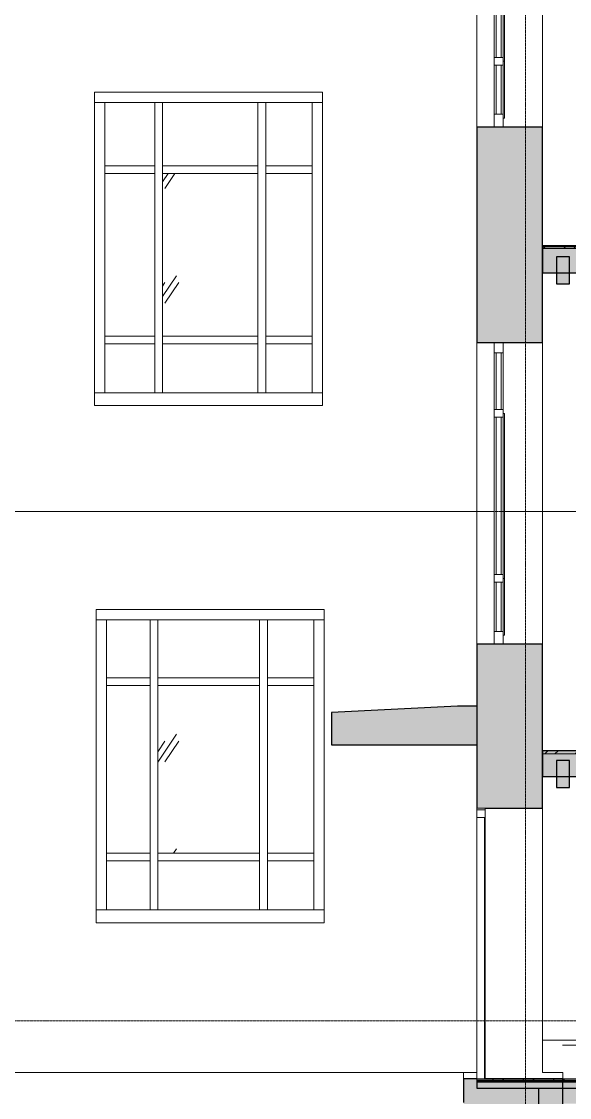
# Model space of a CAD drawing. Header units: millimetres. Extents: x -46915 to 9656, y -6969 to 19630.
# Drawn here: x -24468 to -20214, y -595 to 7749 of the extents above; entities that cross this region are included whole.
import ezdxf

# ---------------------------------------------------------------- set-up
doc = ezdxf.new("R2010")
doc.units = ezdxf.units.MM
doc.linetypes.add('ADSK_Линия сетки', pattern=[25, 20, -2.5, 0, -2.5])
for name, color, linetype, lineweight in [('Витраж', 7, 'Continuous', 9), ('Двери', 7, 'Continuous', 9), ('Лестницы', 7, 'Continuous', 9), ('Окна', 7, 'Continuous', 9), ('Оси', 7, 'Continuous', 9), ('Панели витража', 7, 'Continuous', 9), ('Перекрытие', 7, 'Continuous', 9), ('Стены внутренние', 7, 'Continuous', 9), ('Стены наружные', 7, 'Continuous', 9), ('Уровни', 7, 'Continuous', 9)]:
    doc.layers.add(name, color=color, linetype=linetype, lineweight=lineweight)
pattern_1 = [(236.31, (-18821.59, 442.3), (-888.998, -1778.001), [320.53, -2884.8]), (236.31, (-18803.8, 388.96), (-888.998, -1778.001), [192.32, -3013.015]), (236.31, (-18910.49, 388.96), (-888.998, -1778.001), [192.32, -3013.015])]
pattern_2 = [(45, (-19354.99, -180), (-117.8655, 117.8655), []), (45, (-19276.41, -180), (-117.8655, 117.8655), [])]

# ---------------------------------------------------------------- blocks, each defined once
blk = doc.blocks.new('Прямоугольный импост - 70х20_60мм-1425107-Б')
at = {"layer": 'Витраж'}
blk.add_line((-23439.2, 3110), (-23889.2, 3110), dxfattribs=at)
blk = doc.blocks.new('Прямоугольный импост - 70х40_60мм-1229682-Б')
at = {"layer": 'Витраж'}
blk.add_line((-22589.2, 860), (-22119.2, 860), dxfattribs=at)
blk = doc.blocks.new('Прямоугольный импост - 70х20_60мм-1236776-Б')
at = {"layer": 'Витраж'}
for p, q in [((-23809.2, 1270), (-23809.2, 860)), ((-23809.2, 860), (-23889.2, 860))]:
    blk.add_line(p, q, dxfattribs=at)
blk = doc.blocks.new('Прямоугольный импост - 70х20_60мм-1230234-Б')
at = {"layer": 'Витраж'}
blk.add_line((-23809.2, 2630), (-23809.2, 1270), dxfattribs=at)
blk = doc.blocks.new('Прямоугольный импост - 70х20_60мм-1440289-Б')
at = {"layer": 'Витраж'}
for p, q in [((-23889.2, 3110), (-23809.2, 3110)), ((-23809.2, 3110), (-23809.2, 2630))]:
    blk.add_line(p, q, dxfattribs=at)
blk = doc.blocks.new('Прямоугольный импост - 70х20_60мм-1440290-Б')
at = {"layer": 'Витраж'}
for p, q in [((-22199.2, 3110), (-22119.2, 3110)), ((-22199.2, 2630), (-22199.2, 3110))]:
    blk.add_line(p, q, dxfattribs=at)
blk = doc.blocks.new('Прямоугольный импост - 70х20_60мм-1236778-Б')
at = {"layer": 'Витраж'}
for p, q in [((-22199.2, 860), (-22199.2, 1270)), ((-22119.2, 860), (-22199.2, 860))]:
    blk.add_line(p, q, dxfattribs=at)
blk = doc.blocks.new('Прямоугольный импост - 70х20_60мм-1230235-Б')
at = {"layer": 'Витраж'}
blk.add_line((-22199.2, 1270), (-22199.2, 2630), dxfattribs=at)
blk = doc.blocks.new('Прямоугольный импост - 70х20_60мм-1243038-Б')
at = {"layer": 'Витраж'}
blk.add_line((-22589.2, 3110), (-23439.2, 3110), dxfattribs=at)
blk = doc.blocks.new('Прямоугольный импост - 70х40_60мм-1425108-Б')
at = {"layer": 'Витраж'}
blk.add_line((-23889.2, 860), (-23439.2, 860), dxfattribs=at)
blk = doc.blocks.new('Витраж-стеклопакет - Глухой стеклопакет 40мм-1243042-Б')
at = {"layer": 'Окна', "lineweight": 5}
h = blk.add_hatch(dxfattribs=at)
h.set_pattern_fill('FP_1', color=256, style=0, pattern_type=2)
h.set_pattern_definition(pattern_1)
h.paths.add_polyline_path([(-23409.2, 1300), (-22619.2, 1300), (-22619.2, 2600), (-23409.2, 2600), (-23409.2, 2159.3)])
blk = doc.blocks.new('Прямоугольный импост - 70х20_60мм-1225113-Б')
at = {"layer": 'Витраж'}
blk.add_line((-22119.2, 3110), (-22589.2, 3110), dxfattribs=at)
blk = doc.blocks.new('Прямоугольный импост - 70х40_60мм-1243039-Б')
at = {"layer": 'Витраж'}
blk.add_line((-23439.2, 860), (-22589.2, 860), dxfattribs=at)
blk = doc.blocks.new('Прямоугольный импост - 70х60мм-1440287-Б')
at = {"layer": 'Витраж'}
for p, q in [((-23469.2, 3110), (-23409.2, 3110)), ((-23469.2, 3110), (-23469.2, 2630)), ((-23409.2, 3110), (-23409.2, 2630))]:
    blk.add_line(p, q, dxfattribs=at)
blk = doc.blocks.new('Прямоугольный импост - 70х60мм-1236773-Б')
at = {"layer": 'Витраж'}
for p, q in [((-23469.2, 1270), (-23469.2, 860)), ((-23409.2, 1270), (-23409.2, 860)), ((-23409.2, 860), (-23469.2, 860))]:
    blk.add_line(p, q, dxfattribs=at)
blk = doc.blocks.new('Прямоугольный импост - 70х60мм-1425109-Б')
at = {"layer": 'Витраж'}
for p, q in [((-23809.2, 2600), (-23809.2, 2660)), ((-23469.2, 2660), (-23809.2, 2660)), ((-23469.2, 2600), (-23809.2, 2600)), ((-23469.2, 2660), (-23469.2, 2600))]:
    blk.add_line(p, q, dxfattribs=at)
blk = doc.blocks.new('Прямоугольный импост - 70х60мм-1225009-Б')
at = {"layer": 'Витраж'}
for p, q in [((-22559.2, 2600), (-22559.2, 2660)), ((-22199.2, 2660), (-22559.2, 2660)), ((-22199.2, 2600), (-22559.2, 2600)), ((-22199.2, 2660), (-22199.2, 2600))]:
    blk.add_line(p, q, dxfattribs=at)
blk = doc.blocks.new('Прямоугольный импост - 70х60мм-1230232-Б')
at = {"layer": 'Витраж'}
for p, q in [((-23469.2, 2630), (-23469.2, 1270)), ((-23409.2, 2630), (-23409.2, 1270))]:
    blk.add_line(p, q, dxfattribs=at)
blk = doc.blocks.new('Прямоугольный импост - 70х60мм-1243040-Б')
at = {"layer": 'Витраж'}
for p, q in [((-23409.2, 2600), (-23409.2, 2660)), ((-22619.2, 2660), (-23409.2, 2660)), ((-22619.2, 2600), (-23409.2, 2600)), ((-22619.2, 2660), (-22619.2, 2600))]:
    blk.add_line(p, q, dxfattribs=at)
blk = doc.blocks.new('Системная панель - _AR_Стекло_40мм_привязка по центру-1225890-Б')
at = {"layer": 'Панели витража', "lineweight": 15}
for p, q in [((-20744.1, 3400), (-20784.1, 3400)), ((-20784.1, 3400), (-20784.1, 3020)), ((-20744.1, 3020), (-20744.1, 3400)), ((-20784.1, 3020), (-20744.1, 3020))]:
    blk.add_line(p, q, dxfattribs=at)
blk = doc.blocks.new('Системная панель - _AR_Стекло_40мм_привязка по центру-1464296-Б')
at = {"layer": 'Панели витража', "lineweight": 15}
for p, q in [((-20744.1, 4680), (-20784.1, 4680)), ((-20784.1, 4680), (-20784.1, 3460)), ((-20744.1, 3460), (-20744.1, 4680)), ((-20784.1, 3460), (-20744.1, 3460))]:
    blk.add_line(p, q, dxfattribs=at)
blk = doc.blocks.new('Системная панель - _AR_Стекло_40мм_привязка по центру-1229686-Б')
at = {"layer": 'Панели витража', "lineweight": 15}
for p, q in [((-20744.1, 5180), (-20784.1, 5180)), ((-20784.1, 5180), (-20784.1, 4740)), ((-20744.1, 4740), (-20744.1, 5180)), ((-20784.1, 4740), (-20744.1, 4740))]:
    blk.add_line(p, q, dxfattribs=at)
blk = doc.blocks.new('Прямоугольный импост - 70х40_60мм-V6-Б')
at = {"layer": 'Витраж', "lineweight": 15}
for p, q in [((-20729.1, 3020), (-20799.1, 3020)), ((-20799.1, 3020), (-20799.1, 2920)), ((-20729.1, 2920), (-20729.1, 3020)), ((-20799.1, 2920), (-20729.1, 2920))]:
    blk.add_line(p, q, dxfattribs=at)
blk = doc.blocks.new('Витраж-тент со смещением вовне - 60мм 30 сдвиг-1466994-Б')
at = {"layer": 'Окна'}
for p, q in [((-20719.1, 3430), (-20729.1, 3430)), ((-20719.1, 3430), (-20719.1, 2990)), ((-20729.1, 2990), (-20719.1, 2990))]:
    blk.add_line(p, q, dxfattribs=at)
blk = doc.blocks.new('Витраж-тент со смещением вовне - 60мм 30 сдвиг верхнее без сетки-1467094-Б')
at = {"layer": 'Окна'}
for p, q in [((-20719.1, 4710), (-20729.1, 4710)), ((-20719.1, 4710), (-20719.1, 3430)), ((-20729.1, 3430), (-20719.1, 3430))]:
    blk.add_line(p, q, dxfattribs=at)
blk = doc.blocks.new('Прямоугольный импост - 70х20_60мм-V7-Б')
at = {"layer": 'Витраж', "lineweight": 15}
for p, q in [((-20729.1, 5260), (-20799.1, 5260)), ((-20799.1, 5260), (-20799.1, 5180)), ((-20729.1, 5180), (-20729.1, 5260)), ((-20799.1, 5180), (-20729.1, 5180))]:
    blk.add_line(p, q, dxfattribs=at)
blk = doc.blocks.new('Прямоугольный импост - 70х60мм-1236807-Б')
at = {"layer": 'Витраж'}
for p, q in [((-20799.1, 5180), (-20799.1, 4740)), ((-20729.1, 5180), (-20729.1, 4740))]:
    blk.add_line(p, q, dxfattribs=at)
blk = doc.blocks.new('Прямоугольный импост - 70х60мм-V8-Б')
at = {"layer": 'Витраж'}
for p, q in [((-20799.1, 3400), (-20799.1, 3020)), ((-20729.1, 3400), (-20729.1, 3020))]:
    blk.add_line(p, q, dxfattribs=at)
blk = doc.blocks.new('Прямоугольный импост - 70х60мм-V9-Б')
at = {"layer": 'Витраж', "lineweight": 15}
for p, q in [((-20729.1, 4740), (-20799.1, 4740)), ((-20799.1, 4740), (-20799.1, 4680)), ((-20799.1, 4680), (-20729.1, 4680)), ((-20729.1, 4680), (-20729.1, 4740))]:
    blk.add_line(p, q, dxfattribs=at)
blk = doc.blocks.new('Прямоугольный импост - 70х60мм-1464295-Б')
at = {"layer": 'Витраж'}
for p, q in [((-20799.1, 4680), (-20799.1, 3460)), ((-20729.1, 4680), (-20729.1, 3460))]:
    blk.add_line(p, q, dxfattribs=at)
blk = doc.blocks.new('Прямоугольный импост - 70х20_60мм-1426885-Б')
at = {"layer": 'Витраж'}
blk.add_line((-23402.1, 7120), (-23902.1, 7120), dxfattribs=at)
blk = doc.blocks.new('Прямоугольный импост - 70х20_60мм-1225891-Б')
at = {"layer": 'Витраж'}
blk.add_line((-23822.1, 6600), (-23822.1, 5280), dxfattribs=at)
blk = doc.blocks.new('Прямоугольный импост - 70х20_60мм-1438125-Б')
at = {"layer": 'Витраж'}
for p, q in [((-23902.1, 7120), (-23822.1, 7120)), ((-23822.1, 7120), (-23822.1, 6600))]:
    blk.add_line(p, q, dxfattribs=at)
blk = doc.blocks.new('Прямоугольный импост - 70х20_60мм-1438126-Б')
at = {"layer": 'Витраж'}
for p, q in [((-22212.1, 7120), (-22132.1, 7120)), ((-22212.1, 6600), (-22212.1, 7120))]:
    blk.add_line(p, q, dxfattribs=at)
blk = doc.blocks.new('Прямоугольный импост - 70х20_60мм-1225894-Б')
at = {"layer": 'Витраж'}
blk.add_line((-22212.1, 5280), (-22212.1, 6600), dxfattribs=at)
blk = doc.blocks.new('Прямоугольный импост - 70х20_60мм-1225850-Б')
at = {"layer": 'Витраж'}
blk.add_line((-22602.1, 7120), (-23402.1, 7120), dxfattribs=at)
blk = doc.blocks.new('Прямоугольный импост - 70х40_60мм-1426886-Б')
at = {"layer": 'Витраж'}
blk.add_line((-23902.1, 4870), (-23402.1, 4870), dxfattribs=at)
blk = doc.blocks.new('Витраж-стеклопакет - Глухой стеклопакет 40мм-1279767-Б')
at = {"layer": 'Окна', "lineweight": 5}
h = blk.add_hatch(dxfattribs=at)
h.set_pattern_fill('FP_1', color=256, style=0, pattern_type=2)
h.set_pattern_definition(pattern_1)
h.paths.add_polyline_path([(-22632.1, 5310), (-22632.1, 6570), (-23372.1, 6570), (-23372.1, 5310)])
blk = doc.blocks.new('Прямоугольный импост - 70х40_60мм-1229684-Б')
at = {"layer": 'Витраж'}
blk.add_line((-23402.1, 4870), (-22602.1, 4870), dxfattribs=at)
blk = doc.blocks.new('Прямоугольный импост - 70х60мм-1438123-Б')
at = {"layer": 'Витраж'}
for p, q in [((-23432.1, 7120), (-23372.1, 7120)), ((-23432.1, 7120), (-23432.1, 6600)), ((-23372.1, 7120), (-23372.1, 6600))]:
    blk.add_line(p, q, dxfattribs=at)
blk = doc.blocks.new('Прямоугольный импост - 70х60мм-1426887-Б')
at = {"layer": 'Витраж'}
for p, q in [((-23822.1, 6570), (-23822.1, 6630)), ((-23432.1, 6630), (-23822.1, 6630)), ((-23432.1, 6630), (-23432.1, 6570)), ((-23432.1, 6570), (-23822.1, 6570))]:
    blk.add_line(p, q, dxfattribs=at)
blk = doc.blocks.new('Прямоугольный импост - 70х60мм-1241994-Б')
at = {"layer": 'Витраж'}
for p, q in [((-23432.1, 6600), (-23432.1, 5280)), ((-23372.1, 6600), (-23372.1, 5280))]:
    blk.add_line(p, q, dxfattribs=at)
blk = doc.blocks.new('Прямоугольный импост - 70х60мм-1229542-Б')
at = {"layer": 'Витраж'}
for p, q in [((-23372.1, 6570), (-23372.1, 6630)), ((-22632.1, 6630), (-23372.1, 6630)), ((-22632.1, 6630), (-22632.1, 6570)), ((-22632.1, 6570), (-23372.1, 6570))]:
    blk.add_line(p, q, dxfattribs=at)
blk = doc.blocks.new('Системная панель - _AR_Стекло_40мм_привязка по центру-V12-Б')
at = {"layer": 'Панели витража', "lineweight": 15}
for p, q in [((-20744.1, 7410), (-20784.1, 7410)), ((-20784.1, 7410), (-20784.1, 7030)), ((-20744.1, 7030), (-20744.1, 7410)), ((-20784.1, 7030), (-20744.1, 7030))]:
    blk.add_line(p, q, dxfattribs=at)
blk = doc.blocks.new('Системная панель - _AR_Стекло_40мм_привязка по центру-V13-Б')
at = {"layer": 'Панели витража', "lineweight": 15}
for p, q in [((-20744.1, 8690), (-20784.1, 8690)), ((-20784.1, 8690), (-20784.1, 7470)), ((-20744.1, 7470), (-20744.1, 8690)), ((-20784.1, 7470), (-20744.1, 7470))]:
    blk.add_line(p, q, dxfattribs=at)
blk = doc.blocks.new('Прямоугольный импост - 70х40_60мм-V15-Б')
at = {"layer": 'Витраж', "lineweight": 15}
for p, q in [((-20729.1, 7030), (-20799.1, 7030)), ((-20799.1, 7030), (-20799.1, 6930)), ((-20729.1, 6930), (-20729.1, 7030)), ((-20799.1, 6930), (-20729.1, 6930))]:
    blk.add_line(p, q, dxfattribs=at)
blk = doc.blocks.new('Прямоугольный импост - 70х60мм-V17-Б')
at = {"layer": 'Витраж', "lineweight": 15}
for p, q in [((-20729.1, 8750), (-20799.1, 8750)), ((-20799.1, 8750), (-20799.1, 8690)), ((-20799.1, 8690), (-20729.1, 8690)), ((-20729.1, 8690), (-20729.1, 8750))]:
    blk.add_line(p, q, dxfattribs=at)
blk = doc.blocks.new('AC_Дверь_Двупольная - ДН-4л 1815х2100h-2918038-Б')
at = {"layer": 'Двери'}
for p, q in [((-20934.1, 1650), (-20869.1, 1650)), ((-20934.1, 1635), (-20934.1, 1650)), ((-20934.1, 1576), (-20934.1, 1635)), ((-20869.1, 1635), (-20934.1, 1635)), ((-20869.1, 1650), (-20869.1, 1635)), ((-20869.1, 1635), (-20869.1, 1560)), ((-20934.1, 1576), (-20874.1, 1576)), ((-20934.1, -450), (-20934.1, 1576)), ((-20874.1, 1576), (-20874.1, 1560)), ((-20874.1, 1560), (-20869.1, 1560)), ((-20874.1, -450), (-20874.1, 1560)), ((-20869.1, 1560), (-20869.1, -450)), ((-20874.1, -450), (-20934.1, -450)), ((-20869.1, -450), (-20874.1, -450))]:
    blk.add_line(p, q, dxfattribs=at)

msp = doc.modelspace()

# ---------------------------------------------------------------- hatches: boundary and pattern name
at = {"layer": 'Лестницы', "lineweight": 5}
h = msp.add_hatch(dxfattribs=at)
h.set_pattern_fill('FP_4', color=256, style=0, pattern_type=2)
h.set_pattern_definition(pattern_2)
h.paths.add_polyline_path([(-18335.2, 5988), (-18335.2, 6013), (-20424.1, 6013), (-20424.1, 5988), (-18579, 5988)])
at = {"layer": 'Лестницы', "true_color": 0xc0c0c0}
for points in [[(-18335.2, 5667.9), (-18335.2, 6001), (-20424.1, 6001), (-20424.1, 5801), (-18571.4, 5801), (-18423.2, 5717.5)], [(-20314.1, 5715), (-20214.1, 5715), (-20214.1, 5925), (-20314.1, 5925)], [(-18367.7, 1776.1), (-18367.7, 2094), (-20424.1, 2094), (-20424.1, 1894), (-18602.1, 1894), (-18390.1, 1787.4)], [(-20314.1, 1808), (-20214.1, 1808), (-20214.1, 2018), (-20314.1, 2018)]]:
    msp.add_hatch(color=9, dxfattribs=at).paths.add_polyline_path(points)
at = {"layer": 'Лестницы', "lineweight": 5}
h = msp.add_hatch(dxfattribs=at)
h.set_pattern_fill('FP_4', color=256, style=0, pattern_type=2)
h.set_pattern_definition(pattern_2)
h.paths.add_polyline_path([(-18579, 2069), (-18367.7, 2069), (-18367.7, 2094), (-20424.1, 2094), (-20424.1, 2069), (-20089.8, 2069)])
at = {"layer": 'Перекрытие', "true_color": 0xc0c0c0}
for points in [[(-20934.1, 2140), (-20934.1, 2440), (-21082.3, 2440), (-22060.4, 2390), (-22060.4, 2140), (-21600.7, 2140)], [(-15791.8, -523), (-15791.8, -475), (-20934.1, -475), (-20934.1, -523), (-15935, -523)], [(-18579, -643), (-15791.8, -643), (-15791.8, -523), (-20454.1, -523), (-20454.1, -643), (-20089.8, -643)]]:
    msp.add_hatch(color=9, dxfattribs=at).paths.add_polyline_path(points)
at = {"layer": 'Перекрытие', "lineweight": 5}
h = msp.add_hatch(dxfattribs=at)
h.set_pattern_fill('FP_4', color=256, style=0, pattern_type=2)
h.set_pattern_definition(pattern_2)
h.paths.add_polyline_path([(-15791.8, -459), (-15791.8, -450), (-20934.1, -450), (-20934.1, -459), (-15935, -459)])
h = msp.add_hatch(dxfattribs=at)
h.set_pattern_fill('FP_9', color=256, style=0, pattern_type=2)
h.set_pattern_definition([(0, (-19354.99, -180), (406.4, 101.6), [33.528, -271.272, 33.528, -271.272, -1625.6]), (0, (-19354.99, -180), (406.4, 101.6), [-609.6, 33.528, -576.072, 33.528, -271.272, -711.2]), (0, (-19354.99, -180), (406.4, 101.6), [-1524, 33.528, -169.672, 33.528, -474.472]), (120, (-19202.59, -129.2), (-291.1882, 301.1527), [33.528, -271.272, 33.528, -271.272, -1625.6]), (120, (-19202.59, -129.2), (-291.1882, 301.1527), [-609.6, 33.528, -576.072, 33.528, -271.272, -711.2]), (120, (-19202.59, -129.2), (-291.1882, 301.1527), [-1524, 33.528, -169.672, 33.528, -474.472]), (240, (-19151.79, 74), (-115.2118, -402.7527), [33.528, -271.272, 33.528, -271.272, -1625.6]), (240, (-19151.79, 74), (-115.2118, -402.7527), [-609.6, 33.528, -576.072, 33.528, -271.272, -711.2]), (240, (-19151.79, 74), (-115.2118, -402.7527), [-1524, 33.528, -169.672, 33.528, -474.472])])
h.paths.add_polyline_path([(-15935, -475), (-15791.8, -475), (-15791.8, -465), (-20934.1, -465), (-20934.1, -475), (-16312.7, -475)])
at = {"layer": 'Стены наружные', "true_color": 0xc0c0c0}
for points in [[(-20845.2, 5260), (-20424.1, 5260), (-20424.1, 6930), (-20934.1, 6930), (-20934.1, 5260)], [(-20934.1, 1650), (-20424.1, 1650), (-20424.1, 2920), (-20934.1, 2920), (-20934.1, 2159.3)], [(-21035.8, -4166.5), (-20265.8, -4166.5), (-20265.8, -450), (-21035.8, -450), (-21035.8, -3771.1)]]:
    msp.add_hatch(color=9, dxfattribs=at).paths.add_polyline_path(points)

# ---------------------------------------------------------------- linework, layer by layer
at = {"layer": 'Лестницы', "lineweight": 15}
for p, q in [((-18335.2, 6013), (-20424.1, 6013)), ((-20424.1, 6013), (-20424.1, 5988)), ((-20424.1, 5988), (-18335.2, 5988)), ((-18367.7, 2094), (-20424.1, 2094)), ((-20424.1, 2094), (-20424.1, 2069)), ((-20424.1, 2069), (-18367.7, 2069))]:
    msp.add_line(p, q, dxfattribs=at)
at = {"layer": 'Лестницы', "lineweight": 30}
for p, q in [((-18335.2, 6001), (-20424.1, 6001)), ((-20424.1, 6001), (-20424.1, 5801)), ((-20214.1, 5925), (-20314.1, 5925)), ((-20314.1, 5925), (-20314.1, 5715)), ((-20214.1, 5715), (-20214.1, 5925)), ((-20424.1, 5801), (-18571.4, 5801)), ((-20314.1, 5715), (-20214.1, 5715)), ((-18367.7, 2094), (-20424.1, 2094)), ((-20424.1, 2094), (-20424.1, 1894)), ((-20214.1, 2018), (-20314.1, 2018)), ((-20314.1, 2018), (-20314.1, 1808)), ((-20214.1, 1808), (-20214.1, 2018)), ((-20424.1, 1894), (-18602.1, 1894)), ((-20314.1, 1808), (-20214.1, 1808))]:
    msp.add_line(p, q, dxfattribs=at)
at = {"layer": 'Оси', "linetype": 'ADSK_Линия сетки'}
msp.add_line((-20556.8, -6169), (-20556.8, 15900), dxfattribs=at)
at = {"layer": 'Перекрытие', "lineweight": 30}
for p, q in [((-21082.3, 2440), (-22060.4, 2390)), ((-20934.1, 2440), (-21082.3, 2440)), ((-22060.4, 2390), (-22060.4, 2140)), ((-22060.4, 2140), (-20934.1, 2140)), ((-15791.8, -475), (-20934.1, -475)), ((-20934.1, -475), (-20934.1, -523)), ((-20934.1, -523), (-15791.8, -523)), ((-20454.1, -523), (-20454.1, -643))]:
    msp.add_line(p, q, dxfattribs=at)
at = {"layer": 'Перекрытие', "lineweight": 15}
for p, q in [((-20934.1, -450), (-20934.1, -475)), ((-15791.8, -465), (-20934.1, -465)), ((-15791.8, -450), (-20265.8, -450))]:
    msp.add_line(p, q, dxfattribs=at)
at = {"layer": 'Перекрытие'}
msp.add_line((-15791.8, -459), (-20934.1, -459), dxfattribs=at)
at = {"layer": 'Стены внутренние'}
for p, q in [((-15613.9, 3950), (-20424.1, 3950)), ((-20267.9, -150), (-15575.8, -150)), ((-15881.9, -190), (-20267.9, -190))]:
    msp.add_line(p, q, dxfattribs=at)
at = {"layer": 'Стены наружные'}
for p, q in [((-20934.1, 6930), (-20934.1, 9270)), ((-20424.1, 9270), (-20424.1, 6930)), ((-23902.1, 4770), (-23902.1, 7200)), ((-23902.1, 7200), (-22132.1, 7200)), ((-22132.1, 7200), (-22132.1, 4770)), ((-20934.1, 2920), (-20934.1, 5260)), ((-20424.1, 5260), (-20424.1, 2920)), ((-22132.1, 4770), (-23902.1, 4770)), ((-20799.1, 3950), (-43759.2, 3950)), ((-20719.1, 3950), (-20424.1, 3950)), ((-23889.2, 760), (-23889.2, 3190)), ((-23889.2, 3190), (-22119.2, 3190)), ((-22119.2, 3190), (-22119.2, 760)), ((-20424.1, 1650), (-20424.1, -400)), ((-22119.2, 760), (-23889.2, 760)), ((-20424.1, -150), (-20267.9, -150)), ((-20934.1, -400), (-25630.1, -400)), ((-21035.8, -450), (-21035.8, -400)), ((-20424.1, -400), (-20265.8, -400)), ((-20265.8, -400), (-20265.8, -450))]:
    msp.add_line(p, q, dxfattribs=at)
at = {"layer": 'Стены наружные', "lineweight": 30}
for p, q in [((-20934.1, 6930), (-20934.1, 5260)), ((-20424.1, 6930), (-20934.1, 6930)), ((-20424.1, 5260), (-20424.1, 6930)), ((-20934.1, 5260), (-20424.1, 5260)), ((-20934.1, 2920), (-20934.1, 1650)), ((-20424.1, 2920), (-20934.1, 2920)), ((-20424.1, 1650), (-20424.1, 2920)), ((-20869.1, 1650), (-20424.1, 1650)), ((-20934.1, -450), (-21035.8, -450)), ((-21035.8, -450), (-21035.8, -634.4)), ((-20265.8, -450), (-20869.1, -450)), ((-20265.8, -2915), (-20265.8, -450))]:
    msp.add_line(p, q, dxfattribs=at)
at = {"layer": 'Уровни', "linetype": 'ADSK_Линия сетки', "lineweight": 20}
for p, q in [((5132.7, 3950), (-46915.2, 3950)), ((-46915.2, 0), (5132.7, 0))]:
    msp.add_line(p, q, dxfattribs=at)

# ---------------------------------------------------------------- block references
at = {"layer": 'Витраж'}
for name, p in [('Прямоугольный импост - 70х60мм-1464295-Б', (0, 4010)), ('Прямоугольный импост - 70х60мм-V17-Б', (0, -1280)), ('Прямоугольный импост - 70х60мм-V8-Б', (0, 4010)), ('Прямоугольный импост - 70х20_60мм-1426885-Б', (0, 0)), ('Прямоугольный импост - 70х20_60мм-1438125-Б', (0, 0)), ('Прямоугольный импост - 70х60мм-1438123-Б', (0, 0)), ('Прямоугольный импост - 70х20_60мм-1225850-Б', (0, 0)), ('Прямоугольный импост - 70х60мм-1438123-Б', (800, 0)), ('Прямоугольный импост - 70х20_60мм-1225113-Б', (-12.9, 4010)), ('Прямоугольный импост - 70х20_60мм-1438126-Б', (0, 0)), ('Прямоугольный импост - 70х40_60мм-V15-Б', (0, 0)), ('Прямоугольный импост - 70х60мм-1426887-Б', (0, 0)), ('Прямоугольный импост - 70х20_60мм-1225891-Б', (0, 0)), ('Прямоугольный импост - 70х60мм-1241994-Б', (0, 0)), ('Прямоугольный импост - 70х60мм-1229542-Б', (0, 0)), ('Прямоугольный импост - 70х60мм-1241994-Б', (800, 0)), ('Прямоугольный импост - 70х60мм-1225009-Б', (-12.9, 3970)), ('Прямоугольный импост - 70х20_60мм-1225894-Б', (0, 0)), ('Прямоугольный импост - 70х20_60мм-1236776-Б', (-12.9, 4010)), ('Прямоугольный импост - 70х60мм-1426887-Б', (0, -1320)), ('Прямоугольный импост - 70х60мм-1236773-Б', (37.1, 4010)), ('Прямоугольный импост - 70х60мм-1229542-Б', (0, -1320)), ('Прямоугольный импост - 70х60мм-1236773-Б', (837.1, 4010)), ('Прямоугольный импост - 70х60мм-1225009-Б', (-12.9, 2650)), ('Прямоугольный импост - 70х20_60мм-1236778-Б', (-12.9, 4010)), ('Прямоугольный импост - 70х20_60мм-V7-Б', (0, 0)), ('Прямоугольный импост - 70х60мм-1236807-Б', (0, 0)), ('Прямоугольный импост - 70х40_60мм-1426886-Б', (0, 0)), ('Прямоугольный импост - 70х40_60мм-1229684-Б', (0, 0)), ('Прямоугольный импост - 70х40_60мм-1229682-Б', (-12.9, 4010)), ('Прямоугольный импост - 70х60мм-V9-Б', (0, 0)), ('Прямоугольный импост - 70х60мм-1464295-Б', (0, 0)), ('Прямоугольный импост - 70х60мм-V9-Б', (0, -1280)), ('Прямоугольный импост - 70х60мм-V8-Б', (0, 0)), ('Прямоугольный импост - 70х20_60мм-1425107-Б', (0, 0)), ('Прямоугольный импост - 70х20_60мм-1440289-Б', (0, 0)), ('Прямоугольный импост - 70х60мм-1440287-Б', (0, 0)), ('Прямоугольный импост - 70х20_60мм-1243038-Б', (0, 0)), ('Прямоугольный импост - 70х60мм-1440287-Б', (850, 0)), ('Прямоугольный импост - 70х20_60мм-1225113-Б', (0, 0)), ('Прямоугольный импост - 70х20_60мм-1440290-Б', (0, 0)), ('Прямоугольный импост - 70х40_60мм-V6-Б', (0, 0)), ('Прямоугольный импост - 70х60мм-1425109-Б', (0, 0)), ('Прямоугольный импост - 70х20_60мм-1230234-Б', (0, 0)), ('Прямоугольный импост - 70х60мм-1230232-Б', (0, 0)), ('Прямоугольный импост - 70х60мм-1243040-Б', (0, 0)), ('Прямоугольный импост - 70х60мм-1230232-Б', (850, 0)), ('Прямоугольный импост - 70х60мм-1225009-Б', (0, 0)), ('Прямоугольный импост - 70х20_60мм-1230235-Б', (0, 0)), ('Прямоугольный импост - 70х20_60мм-1236776-Б', (0, 0)), ('Прямоугольный импост - 70х60мм-1425109-Б', (0, -1360)), ('Прямоугольный импост - 70х60мм-1236773-Б', (0, 0)), ('Прямоугольный импост - 70х60мм-1243040-Б', (0, -1360)), ('Прямоугольный импост - 70х60мм-1236773-Б', (850, 0)), ('Прямоугольный импост - 70х60мм-1225009-Б', (0, -1360)), ('Прямоугольный импост - 70х20_60мм-1236778-Б', (0, 0)), ('Прямоугольный импост - 70х40_60мм-1425108-Б', (0, 0)), ('Прямоугольный импост - 70х40_60мм-1243039-Б', (0, 0)), ('Прямоугольный импост - 70х40_60мм-1229682-Б', (0, 0))]:
    msp.add_blockref(name, p, dxfattribs=at)
at = {"layer": 'Двери'}
msp.add_blockref('AC_Дверь_Двупольная - ДН-4л 1815х2100h-2918038-Б', (0, 0), dxfattribs=at)
at = {"layer": 'Окна'}
for name, p in [('Витраж-тент со смещением вовне - 60мм 30 сдвиг верхнее без сетки-1467094-Б', (0, 4010)), ('Витраж-тент со смещением вовне - 60мм 30 сдвиг-1466994-Б', (0, 4010)), ('Витраж-стеклопакет - Глухой стеклопакет 40мм-1279767-Б', (0, 0)), ('Витраж-тент со смещением вовне - 60мм 30 сдвиг верхнее без сетки-1467094-Б', (0, 0)), ('Витраж-тент со смещением вовне - 60мм 30 сдвиг-1466994-Б', (0, 0)), ('Витраж-стеклопакет - Глухой стеклопакет 40мм-1243042-Б', (0, 0))]:
    msp.add_blockref(name, p, dxfattribs=at)
at = {"layer": 'Панели витража'}
for name in ['Системная панель - _AR_Стекло_40мм_привязка по центру-V13-Б', 'Системная панель - _AR_Стекло_40мм_привязка по центру-V12-Б', 'Системная панель - _AR_Стекло_40мм_привязка по центру-1229686-Б', 'Системная панель - _AR_Стекло_40мм_привязка по центру-1464296-Б', 'Системная панель - _AR_Стекло_40мм_привязка по центру-1225890-Б']:
    msp.add_blockref(name, (0, 0), dxfattribs=at)

doc.saveas('drawing.dxf')
